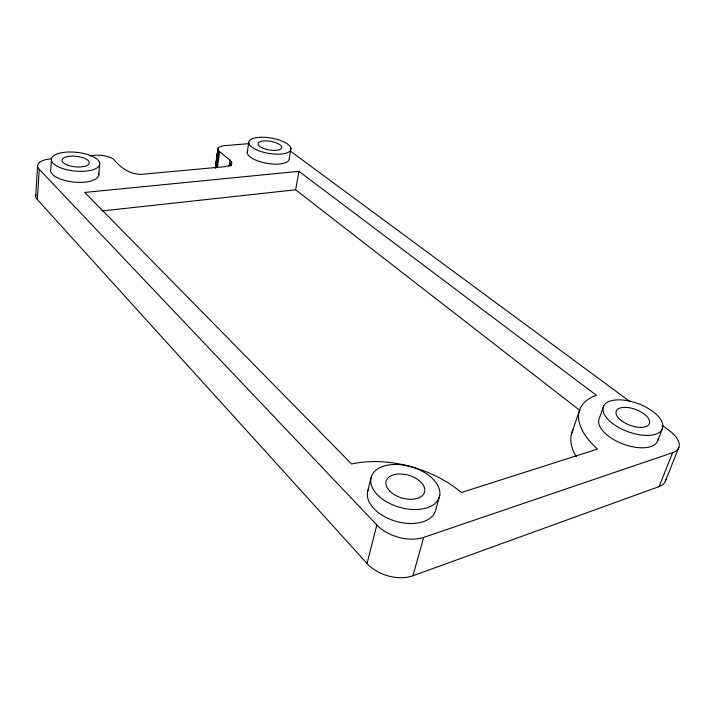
<?xml version="1.0" encoding="UTF-8"?>
<svg xmlns="http://www.w3.org/2000/svg" width="715" height="715" viewBox="0 0 715 715"><rect width="100%" height="100%" fill="white"/><g stroke="black" fill="none" stroke-linecap="round" stroke-linejoin="round"><path stroke-width="1.07" d="M35.75 195.91L37.591 165.746M665.853 479.148A29.109 14.675 21.9 0 1 659.167 486.566L412.93 575.781A33.051 21.334 17.3 0 1 367.027 563.509L37.368 199.61L39.245 169.321A22.666 8.866 5.5 0 1 51.632 158.748M51.56 158.328L50.828 169.249A24.203 9.554 5.8 0 0 75.093 182.173A24.203 9.554 5.8 0 0 98.491 173.003M98.706 175.506L99.662 164.682A24.319 9.402 5.9 0 0 65.521 152.197A24.319 9.402 5.9 0 0 61.499 168.132A24.319 9.402 5.9 0 0 99.662 164.682M215.215 168.159L217.995 148.363L218.915 147.227L223.107 145.762L248.757 143.644M215.492 167.301L217.995 148.363M215.876 165.344L216.958 157.657M217.262 155.459L217.726 152.161M218.039 149.971L218.343 147.773M215.814 168.016L217.968 149.676M216.511 167.623L218.844 151.071L218.298 150.373M217.423 167.239L219.612 151.768L218.844 151.071M229.041 166.515L229.989 160.089L219.612 151.768M230.713 165.826L231.347 161.536L229.989 160.089M231.222 165.478L231.347 161.536M231.499 165.111L231.696 162.26M247.22 152.572L248.749 142.687M231.821 162.957L230.007 165.371L224.993 166.658L144.117 174.085C131.792 175.756 120.996 168.418 113.542 159.159C106.401 154.69 97.41 154.806 89.348 155.816M290.933 148.479L289.235 158.292A21.28 7.892 9.8 0 1 266.141 163.199A21.28 7.892 9.8 0 1 247.855 150.597M579.981 410.508L295.626 189.788L298.924 171.323L84.736 192.442L351.61 463.999A90.635 56.101 16.7 0 1 461.372 492.528L597.499 449.065A81.644 39.066 21.3 0 1 596.435 395.324L298.924 171.323M367.716 491.303L371.094 477.504M367.027 563.509L376.814 524.98L39.245 169.321M412.93 575.781L423.718 537.376L672.609 452.684A29.619 14.202 21.2 0 0 669.294 430.6L662.099 425.3M439.743 495.397L435.855 509.134A35.258 21.316 16.4 0 1 395.574 521.208A35.258 21.316 16.4 0 1 368.448 489.203M571.383 434.184L579.052 411.715M603.719 405.914L599.42 418.114A31.29 15.131 20.6 0 0 624.079 444.39A31.29 15.131 20.6 0 0 658.113 439.064M657.63 441.003L662.367 428.75A31.487 14.935 20.4 0 0 622.98 400.051A31.487 14.935 20.4 0 0 613.39 424.084A31.487 14.935 20.4 0 0 662.367 428.75M659.167 486.566L672.609 452.684M665.424 481.052L678.857 447.384M101.852 210.97L295.626 189.788M290.102 150.928L629.754 401.437M423.718 537.376A33.73 20.771 16.8 0 1 376.814 524.98M37.368 199.61A22.362 9.232 5.1 0 1 35.973 194.712M576.245 456.599A80.706 39.951 21.7 0 1 573.01 429.84M390.14 491.455A19.966 11.86 16.2 0 0 423.459 494.342A19.966 11.86 16.2 0 0 402.366 474.045A19.966 11.86 16.2 0 0 390.14 491.455M621.737 420.903A17.705 8.401 20.4 0 0 649.372 423.691A17.705 8.401 20.4 0 0 627.404 407.496A17.705 8.401 20.4 0 0 621.737 420.903M67.648 165.165A13.683 5.291 5.9 0 0 89.187 163.297A13.683 5.291 5.9 0 0 70.097 156.228A13.683 5.291 5.9 0 0 67.648 165.165M261.842 147.683A12.021 4.362 9.8 0 0 281.469 148.327A12.021 4.362 9.8 0 0 266.338 140.882A12.021 4.362 9.8 0 0 261.842 147.683M255.666 149.417A21.379 7.758 9.8 0 0 290.478 150.454A21.379 7.758 9.8 0 0 263.397 137.271A21.379 7.758 9.8 0 0 255.666 149.417M378.557 495.852A35.509 21.093 16.2 0 0 437.687 500.554A35.509 21.093 16.2 0 0 399.667 464.625A35.509 21.093 16.2 0 0 378.557 495.852"/></g></svg>
